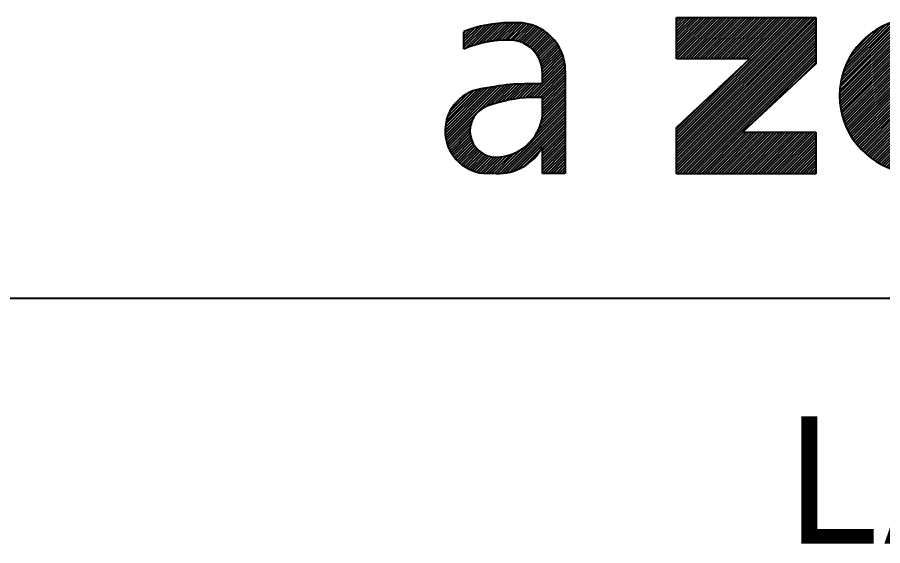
# Model space of a CAD drawing. Extents: x -63 to 400, y -73 to 137.
# Drawn here: x 15.37 to 16.9, y 2.516 to 3.45 of the extents above; entities that cross this region are included whole.
import ezdxf
from ezdxf.enums import TextEntityAlignment as Align

# ---------------------------------------------------------------- set-up
doc = ezdxf.new("R2010")
doc.units = 0
doc.header["$MEASUREMENT"] = 0
doc.layers.add('1', color=7, linetype='Continuous')
doc.styles.get("Standard").update_dxf_attribs({"font": 'monotxt.shx'})

# ---------------------------------------------------------------- blocks, each defined once
blk = doc.blocks.new('*X19')
at = {"layer": '1', "color": 1, "linetype": 'Continuous'}
for p, q in [((-0.13968, 0.01871), (-0.00142, 0.15698)), ((-0.13968, 0.02154), (-0.00424, 0.15698)), ((-0.13968, 0.02437), (-0.00707, 0.15698)), ((-0.13968, 0.02719), (-0.0099, 0.15698)), ((-0.13968, 0.03002), (-0.01273, 0.15698)), ((-0.13968, 0.03285), (-0.01556, 0.15698)), ((-0.13968, 0.03568), (-0.01839, 0.15698)), ((-0.13968, 0.03851), (-0.02121, 0.15698)), ((-0.13968, 0.1177), (-0.10041, 0.15698)), ((-0.13968, 0.12053), (-0.10324, 0.15698)), ((-0.13968, 0.12336), (-0.10607, 0.15698)), ((-0.13968, 0.12619), (-0.1089, 0.15698)), ((-0.13968, 0.12902), (-0.11172, 0.15698)), ((-0.13968, 0.13185), (-0.11455, 0.15698)), ((-0.13968, 0.13467), (-0.11738, 0.15698)), ((-0.13968, 0.1375), (-0.12021, 0.15698)), ((-0.13968, 0.14033), (-0.12304, 0.15698)), ((-0.13968, 0.14316), (-0.12587, 0.15698)), ((-0.13968, 0.14599), (-0.12869, 0.15698)), ((-0.13968, 0.14882), (-0.13152, 0.15698)), ((-0.13968, 0.15165), (-0.13435, 0.15698)), ((-0.13968, 0.15447), (-0.13718, 0.15698)), ((-0.13968, 0.01588), (0.00114, 0.1567)), ((-0.13968, 0.01305), (0.00114, 0.15388)), ((-0.13968, 0.01022), (0.00114, 0.15105)), ((-0.13958, 0.11498), (-0.09758, 0.15698)), ((-0.13675, 0.11498), (-0.09475, 0.15698)), ((-0.13392, 0.11498), (-0.09192, 0.15698)), ((-0.1311, 0.11498), (-0.0891, 0.15698)), ((-0.12827, 0.11498), (-0.08627, 0.15698)), ((-0.12544, 0.11498), (-0.08344, 0.15698)), ((-0.12261, 0.11498), (-0.08061, 0.15698)), ((-0.11978, 0.11498), (-0.07778, 0.15698)), ((-0.11695, 0.11498), (-0.07495, 0.15698)), ((-0.11413, 0.11498), (-0.07213, 0.15698)), ((-0.1113, 0.11498), (-0.0693, 0.15698)), ((-0.10847, 0.11498), (-0.06647, 0.15698)), ((-0.10564, 0.11498), (-0.06364, 0.15698)), ((-0.10281, 0.11498), (-0.06081, 0.15698)), ((-0.09998, 0.11498), (-0.05798, 0.15698)), ((-0.09716, 0.11498), (-0.05516, 0.15698)), ((-0.09433, 0.11498), (-0.05233, 0.15698)), ((-0.0915, 0.11498), (-0.0495, 0.15698)), ((-0.08867, 0.11498), (-0.04667, 0.15698)), ((-0.08584, 0.11498), (-0.04384, 0.15698)), ((-0.08301, 0.11498), (-0.04101, 0.15698)), ((-0.08018, 0.11498), (-0.03818, 0.15698)), ((-0.07736, 0.11498), (-0.03536, 0.15698)), ((-0.07453, 0.11498), (-0.03253, 0.15698)), ((-0.0717, 0.11498), (-0.0297, 0.15698)), ((-0.06887, 0.11498), (-0.02687, 0.15698)), ((-0.06604, 0.11498), (-0.02404, 0.15698)), ((-0.13968, 0.0074), (0.00114, 0.14822)), ((-0.13968, 0.00457), (0.00114, 0.14539)), ((-0.13968, 0.00174), (0.00114, 0.14256)), ((-0.13968, -0.00109), (0.00114, 0.13973)), ((-0.13691, -0.00114), (0.00114, 0.13691)), ((-0.13408, -0.00114), (0.00114, 0.13408)), ((-0.13125, -0.00114), (0.00114, 0.13125)), ((-0.12842, -0.00114), (0.00114, 0.12842)), ((-0.12559, -0.00114), (0.00114, 0.12559)), ((-0.12276, -0.00114), (0.00114, 0.12276)), ((-0.11994, -0.00114), (0.00114, 0.11994)), ((-0.11711, -0.00114), (0.00114, 0.11711)), ((-0.0625, 0.05064), (0.00114, 0.11428)), ((-0.13968, 0.04134), (-0.07273, 0.10829)), ((-0.02007, 0.09024), (0.00114, 0.11145)), ((-0.13968, 0.04417), (-0.11516, 0.06869)), ((-0.11428, -0.00114), (-0.07228, 0.04086)), ((-0.11145, -0.00114), (-0.06945, 0.04086)), ((-0.10862, -0.00114), (-0.06662, 0.04086)), ((-0.10579, -0.00114), (-0.06379, 0.04086)), ((-0.10296, -0.00114), (-0.06096, 0.04086)), ((-0.10014, -0.00114), (-0.05814, 0.04086)), ((-0.09731, -0.00114), (-0.05531, 0.04086)), ((-0.09448, -0.00114), (-0.05248, 0.04086)), ((-0.09165, -0.00114), (-0.04965, 0.04086)), ((-0.08882, -0.00114), (-0.04682, 0.04086)), ((-0.08599, -0.00114), (-0.04399, 0.04086)), ((-0.08317, -0.00114), (-0.04117, 0.04086)), ((-0.08034, -0.00114), (-0.03834, 0.04086)), ((-0.07751, -0.00114), (-0.03551, 0.04086)), ((-0.07468, -0.00114), (-0.03268, 0.04086)), ((-0.07185, -0.00114), (-0.02985, 0.04086)), ((-0.06902, -0.00114), (-0.02702, 0.04086)), ((-0.06619, -0.00114), (-0.02419, 0.04086)), ((-0.06337, -0.00114), (-0.02137, 0.04086)), ((-0.06054, -0.00114), (-0.01854, 0.04086)), ((-0.05771, -0.00114), (-0.01571, 0.04086)), ((-0.05488, -0.00114), (-0.01288, 0.04086)), ((-0.05205, -0.00114), (-0.01005, 0.04086)), ((-0.04922, -0.00114), (-0.00722, 0.04086)), ((-0.0464, -0.00114), (-0.0044, 0.04086)), ((-0.04357, -0.00114), (-0.00157, 0.04086)), ((-0.04074, -0.00114), (0.00114, 0.04074)), ((-0.03791, -0.00114), (0.00114, 0.03791)), ((-0.03508, -0.00114), (0.00114, 0.03508)), ((-0.03225, -0.00114), (0.00114, 0.03225)), ((-0.02943, -0.00114), (0.00114, 0.02943)), ((-0.0266, -0.00114), (0.00114, 0.0266)), ((-0.02377, -0.00114), (0.00114, 0.02377)), ((-0.02094, -0.00114), (0.00114, 0.02094)), ((-0.01811, -0.00114), (0.00114, 0.01811)), ((-0.01528, -0.00114), (0.00114, 0.01528)), ((-0.01245, -0.00114), (0.00114, 0.01245)), ((-0.00963, -0.00114), (0.00114, 0.00963)), ((-0.0068, -0.00114), (0.00114, 0.0068)), ((-0.00397, -0.00114), (0.00114, 0.00397)), ((-0.00114, -0.00114), (0.00114, 0.00114))]:
    blk.add_line(p, q, dxfattribs=at)
blk = doc.blocks.new('*X20')
at = {"layer": '1', "color": 1, "linetype": 'Continuous'}
for p, q in [((-0.13668, 0.07263), (-0.05749, 0.15181)), ((-0.13664, 0.07549), (-0.06057, 0.15156)), ((-0.13661, 0.06987), (-0.05447, 0.15201)), ((-0.1365, 0.07846), (-0.0637, 0.15126)), ((-0.13645, 0.0672), (-0.05149, 0.15216)), ((-0.13623, 0.08156), (-0.06689, 0.1509)), ((-0.13621, 0.06461), (-0.04856, 0.15226)), ((-0.13589, 0.0621), (-0.04567, 0.15232)), ((-0.13581, 0.08481), (-0.07013, 0.15048)), ((-0.1355, 0.05966), (-0.04282, 0.15234)), ((-0.13522, 0.08823), (-0.07345, 0.15)), ((-0.13505, 0.05728), (-0.04002, 0.15232)), ((-0.13453, 0.05497), (-0.03725, 0.15226)), ((-0.13442, 0.09185), (-0.07698, 0.14929)), ((-0.13396, 0.05272), (-0.03452, 0.15216)), ((-0.13333, 0.05052), (-0.03182, 0.15203)), ((-0.13265, 0.04837), (-0.02916, 0.15186)), ((-0.13192, 0.04628), (-0.02653, 0.15166)), ((-0.13113, 0.04423), (-0.02393, 0.15143)), ((-0.13031, 0.04223), (-0.02136, 0.15117)), ((-0.12943, 0.04027), (-0.01883, 0.15088)), ((-0.12852, 0.03836), (-0.01632, 0.15056)), ((-0.05828, 0.10577), (-0.01384, 0.15021)), ((-0.05359, 0.10763), (-0.01139, 0.14983)), ((-0.04976, 0.10864), (-0.00896, 0.14943)), ((-0.04613, 0.10944), (-0.00656, 0.149)), ((-0.13336, 0.09574), (-0.08087, 0.14823)), ((-0.13195, 0.09998), (-0.08511, 0.14682)), ((-0.13006, 0.1047), (-0.08983, 0.14493)), ((-0.12738, 0.11021), (-0.09534, 0.14225)), ((-0.04266, 0.11007), (-0.00419, 0.14855)), ((-0.03933, 0.11057), (-0.00184, 0.14807)), ((-0.03613, 0.11095), (0.00049, 0.14757)), ((-0.03304, 0.11121), (0.00167, 0.14592)), ((-0.03004, 0.11138), (0.00167, 0.1431)), ((-0.02713, 0.11146), (0.00167, 0.14027)), ((-0.123, 0.11742), (-0.10255, 0.13787)), ((-0.0243, 0.11146), (0.00167, 0.13744)), ((-0.02155, 0.11139), (0.00167, 0.13461)), ((-0.01886, 0.11124), (0.00167, 0.13178)), ((-0.01624, 0.11104), (0.00167, 0.12895)), ((-0.01368, 0.11077), (0.00167, 0.12613)), ((-0.01118, 0.11044), (0.00167, 0.1233)), ((-0.00873, 0.11006), (0.00167, 0.12047)), ((-0.00633, 0.10963), (0.00167, 0.11764)), ((-0.00398, 0.10916), (0.00167, 0.11481)), ((-0.00168, 0.10863), (0.00167, 0.11198)), ((0.00058, 0.10806), (0.00167, 0.10916)), ((-0.12756, 0.03649), (-0.07154, 0.09251)), ((-0.12656, 0.03466), (-0.0734, 0.08782)), ((-0.12552, 0.03287), (-0.07426, 0.08413)), ((-0.12444, 0.03112), (-0.07463, 0.08094)), ((-0.12332, 0.02942), (-0.07481, 0.07793)), ((-0.12216, 0.02774), (-0.0749, 0.075)), ((-0.12097, 0.02611), (-0.07491, 0.07216)), ((-0.11974, 0.02451), (-0.07485, 0.0694)), ((-0.11847, 0.02295), (-0.07472, 0.06671)), ((-0.11716, 0.02143), (-0.07451, 0.06408)), ((-0.11582, 0.01994), (-0.07415, 0.06161)), ((-0.11444, 0.01849), (-0.07362, 0.05931)), ((-0.11303, 0.01708), (-0.07295, 0.05716)), ((-0.11158, 0.0157), (-0.07214, 0.05514)), ((-0.11009, 0.01436), (-0.07122, 0.05323)), ((-0.10857, 0.01305), (-0.07019, 0.05144)), ((-0.10701, 0.01178), (-0.06905, 0.04974)), ((-0.10542, 0.01055), (-0.06781, 0.04815)), ((-0.10378, 0.00935), (-0.06648, 0.04665)), ((-0.10211, 0.0082), (-0.06505, 0.04525)), ((-0.1004, 0.00708), (-0.06353, 0.04395)), ((-0.09866, 0.00599), (-0.06191, 0.04274)), ((-0.09687, 0.00495), (-0.06019, 0.04164)), ((-0.09504, 0.00395), (-0.05836, 0.04063)), ((-0.09317, 0.00299), (-0.05642, 0.03974)), ((-0.09126, 0.00208), (-0.05437, 0.03897)), ((-0.08931, 0.0012), (-0.05218, 0.03833)), ((-0.08731, 0.00037), (-0.04992, 0.03776)), ((-0.08526, -0.00041), (-0.04762, 0.03723)), ((-0.08317, -0.00114), (-0.04527, 0.03675)), ((-0.08102, -0.00183), (-0.04288, 0.03632)), ((-0.07882, -0.00246), (-0.04043, 0.03594)), ((-0.07657, -0.00303), (-0.03793, 0.03561)), ((-0.07423, -0.00352), (-0.03537, 0.03534)), ((-0.07177, -0.00389), (-0.03276, 0.03512)), ((-0.06929, -0.00424), (-0.03008, 0.03498)), ((-0.06167, -0.0051), (-0.0216, 0.03497)), ((-0.05907, -0.00533), (-0.01861, 0.03513)), ((-0.05644, -0.00552), (-0.01552, 0.03539)), ((-0.05377, -0.00569), (-0.01232, 0.03576)), ((-0.05107, -0.00582), (-0.00901, 0.03625)), ((-0.04833, -0.00591), (-0.00555, 0.03688)), ((-0.04556, -0.00596), (-0.00193, 0.03767)), ((-0.04275, -0.00598), (0.00167, 0.03844)), ((-0.0399, -0.00596), (0.00167, 0.03562)), ((-0.06678, -0.00456), (-0.02733, 0.0349)), ((-0.06424, -0.00484), (-0.0245, 0.03489)), ((-0.037, -0.00589), (0.00167, 0.03279)), ((-0.03407, -0.00578), (0.00167, 0.02996)), ((-0.03108, -0.00563), (0.00167, 0.02713)), ((-0.02805, -0.00542), (0.00167, 0.0243)), ((-0.02497, -0.00517), (0.00167, 0.02147)), ((-0.02183, -0.00486), (0.00167, 0.01865)), ((-0.01864, -0.0045), (0.00167, 0.01582)), ((-0.01539, -0.00407), (0.00167, 0.01299)), ((-0.01207, -0.00358), (0.00167, 0.01016)), ((-0.00868, -0.00302), (0.00167, 0.00733)), ((-0.00522, -0.00239), (0.00167, 0.0045)), ((-0.00167, -0.00167), (0.00167, 0.00167))]:
    blk.add_line(p, q, dxfattribs=at)
blk = doc.blocks.new('*X22')
at = {"layer": '1', "color": 5, "linetype": 'Continuous'}
for p, q in [((-0.10195, 0.12716), (-0.07959, 0.14952)), ((-0.10195, 0.12998), (-0.08318, 0.14875)), ((-0.10038, 0.1259), (-0.07612, 0.15015)), ((-0.09571, 0.12774), (-0.07278, 0.15067)), ((-0.09139, 0.12923), (-0.06953, 0.15109)), ((-0.08735, 0.13044), (-0.06638, 0.15141)), ((-0.08353, 0.13143), (-0.06331, 0.15165)), ((-0.07989, 0.13224), (-0.06033, 0.15181)), ((-0.07641, 0.1329), (-0.05741, 0.15189)), ((-0.07306, 0.13342), (-0.05456, 0.15191)), ((-0.06983, 0.13382), (-0.05173, 0.15191)), ((-0.0667, 0.13412), (-0.04891, 0.15191)), ((-0.06367, 0.13432), (-0.04611, 0.15188)), ((-0.06073, 0.13443), (-0.04345, 0.15171)), ((-0.05787, 0.13446), (-0.04092, 0.15141)), ((-0.05507, 0.13443), (-0.03851, 0.15099)), ((-0.05242, 0.13426), (-0.0362, 0.15048)), ((-0.04995, 0.1339), (-0.03398, 0.14987)), ((-0.04763, 0.13339), (-0.03185, 0.14917)), ((-0.10195, 0.13281), (-0.08692, 0.14784)), ((-0.10195, 0.13564), (-0.09084, 0.14675)), ((-0.10195, 0.13847), (-0.09495, 0.14546)), ((-0.10195, 0.1413), (-0.09932, 0.14392)), ((-0.04544, 0.13275), (-0.0298, 0.14839)), ((-0.04337, 0.13199), (-0.02782, 0.14754)), ((-0.04142, 0.13112), (-0.02591, 0.14662)), ((-0.03956, 0.13015), (-0.02407, 0.14563)), ((-0.0378, 0.12908), (-0.0223, 0.14458)), ((-0.03613, 0.12792), (-0.02059, 0.14346)), ((-0.03455, 0.12667), (-0.01894, 0.14228)), ((-0.03305, 0.12534), (-0.01736, 0.14103)), ((-0.03164, 0.12393), (-0.01583, 0.13973)), ((-0.03031, 0.12242), (-0.01436, 0.13837)), ((-0.02907, 0.12084), (-0.01295, 0.13696)), ((-0.02792, 0.11916), (-0.0116, 0.13548)), ((-0.02686, 0.11739), (-0.01031, 0.13394)), ((-0.02589, 0.11553), (-0.00907, 0.13235)), ((-0.02503, 0.11357), (-0.0079, 0.13069)), ((-0.02427, 0.11149), (-0.00679, 0.12897)), ((-0.02364, 0.1093), (-0.00574, 0.12719)), ((-0.02313, 0.10697), (-0.00476, 0.12534)), ((-0.02279, 0.10449), (-0.00385, 0.12343)), ((-0.02263, 0.10182), (-0.00301, 0.12144)), ((-0.02262, 0.099), (-0.00225, 0.11938)), ((-0.02262, 0.09618), (-0.00156, 0.11723)), ((-0.02262, 0.09335), (-0.00096, 0.115)), ((-0.03387, 0.07644), (-0.00006, 0.11025)), ((-0.03099, 0.07649), (0.00022, 0.1077)), ((-0.02815, 0.0765), (0.00037, 0.10503)), ((-0.02262, 0.09052), (-0.00046, 0.11268)), ((-0.02532, 0.0765), (0.00039, 0.10222)), ((-0.02262, 0.07638), (0.00039, 0.09939)), ((-0.02262, 0.07355), (0.00039, 0.09656)), ((-0.12064, 0.03775), (-0.07095, 0.08744)), ((-0.12028, 0.03528), (-0.06758, 0.08799)), ((-0.11981, 0.03293), (-0.06428, 0.08846)), ((-0.11922, 0.03068), (-0.06104, 0.08886)), ((-0.08014, 0.06693), (-0.05788, 0.0892)), ((-0.07574, 0.06851), (-0.05477, 0.08948)), ((-0.07154, 0.06988), (-0.05173, 0.08969)), ((-0.06745, 0.07114), (-0.04874, 0.08986)), ((-0.06356, 0.07221), (-0.0458, 0.08997)), ((-0.05982, 0.07312), (-0.0429, 0.09003)), ((-0.05622, 0.07389), (-0.04006, 0.09005)), ((-0.05275, 0.07453), (-0.03723, 0.09005)), ((-0.04938, 0.07507), (-0.0344, 0.09005)), ((-0.04611, 0.07551), (-0.03157, 0.09005)), ((-0.04294, 0.07586), (-0.02874, 0.09005)), ((-0.03984, 0.07612), (-0.02592, 0.09005)), ((-0.03682, 0.07632), (-0.02309, 0.09005)), ((-0.02262, 0.07072), (0.00039, 0.09373)), ((-0.02262, 0.06789), (0.00039, 0.0909)), ((-0.02262, 0.06506), (0.00039, 0.08807)), ((-0.12092, 0.04313), (-0.07773, 0.08632)), ((-0.12086, 0.04036), (-0.07434, 0.08688)), ((-0.12078, 0.04609), (-0.08112, 0.08575)), ((-0.12041, 0.0493), (-0.08452, 0.08519)), ((-0.1197, 0.05283), (-0.08805, 0.08448)), ((-0.11851, 0.05685), (-0.09207, 0.0833)), ((-0.11647, 0.06172), (-0.09694, 0.08125)), ((-0.02281, 0.05639), (0.00039, 0.07959)), ((-0.02262, 0.06223), (0.00039, 0.08525)), ((-0.02262, 0.05941), (0.00039, 0.08242)), ((-0.11155, 0.06947), (-0.10469, 0.07633)), ((-0.02642, 0.04429), (0.00039, 0.0711)), ((-0.02462, 0.04892), (0.00039, 0.07393)), ((-0.02351, 0.05286), (0.00039, 0.07676)), ((-0.06544, -0.00039), (0.00039, 0.06545)), ((-0.0624, -0.00017), (0.00039, 0.06262)), ((-0.02976, 0.03812), (0.00039, 0.06828)), ((-0.11854, 0.02854), (-0.09372, 0.05336)), ((-0.05913, 0.00026), (0.00039, 0.05979)), ((-0.05558, 0.00099), (0.00039, 0.05696)), ((-0.05163, 0.00211), (0.00039, 0.05413)), ((-0.11777, 0.02648), (-0.09519, 0.04906)), ((-0.11691, 0.02451), (-0.09581, 0.04561)), ((-0.04706, 0.00385), (0.00039, 0.05131)), ((-0.02262, 0.02546), (0.00039, 0.04848)), ((-0.02262, 0.02264), (0.00039, 0.04565)), ((-0.11597, 0.02262), (-0.09597, 0.04262)), ((-0.11496, 0.0208), (-0.09583, 0.03993)), ((-0.11388, 0.01906), (-0.09546, 0.03747)), ((-0.11272, 0.01738), (-0.09491, 0.0352)), ((-0.02262, 0.01981), (0.00039, 0.04282)), ((-0.02262, 0.01698), (0.00039, 0.03999)), ((-0.02262, 0.01415), (0.00039, 0.03716)), ((-0.1115, 0.01578), (-0.09419, 0.03309)), ((-0.11021, 0.01424), (-0.09333, 0.03112)), ((-0.10886, 0.01277), (-0.09235, 0.02927)), ((-0.10743, 0.01136), (-0.09125, 0.02754)), ((-0.02262, 0.01132), (0.00039, 0.03433)), ((-0.02262, 0.00849), (0.00039, 0.03151)), ((-0.02262, 0.00567), (0.00039, 0.02868)), ((-0.10595, 0.01002), (-0.09004, 0.02593)), ((-0.10439, 0.00874), (-0.08872, 0.02442)), ((-0.10277, 0.00754), (-0.08729, 0.02302)), ((-0.10108, 0.0064), (-0.08575, 0.02173)), ((-0.09932, 0.00533), (-0.08411, 0.02054)), ((-0.09749, 0.00434), (-0.08235, 0.01947)), ((-0.09558, 0.00342), (-0.08047, 0.01852)), ((-0.09359, 0.00258), (-0.07846, 0.0177)), ((-0.07393, -0.00039), (-0.05501, 0.01853)), ((-0.0711, -0.00039), (-0.05039, 0.02032)), ((-0.06831, -0.00042), (-0.04422, 0.02367)), ((-0.04119, 0.00689), (-0.02386, 0.02422)), ((-0.02262, 0.00284), (0.00039, 0.02585)), ((-0.02262, 0.00001), (0.00039, 0.02302)), ((-0.02019, -0.00039), (0.00039, 0.02019)), ((-0.09151, 0.00182), (-0.07631, 0.01703)), ((-0.08935, 0.00116), (-0.07399, 0.01651)), ((-0.08708, 0.0006), (-0.07148, 0.0162)), ((-0.0847, 0.00015), (-0.06872, 0.01613)), ((-0.0822, -0.00018), (-0.06572, 0.01631)), ((-0.07956, -0.00036), (-0.06249, 0.01671)), ((-0.07676, -0.00039), (-0.05896, 0.01741)), ((-0.01736, -0.00039), (0.00039, 0.01736)), ((-0.01454, -0.00039), (0.00039, 0.01454)), ((-0.01171, -0.00039), (0.00039, 0.01171)), ((-0.00888, -0.00039), (0.00039, 0.00888)), ((-0.00605, -0.00039), (0.00039, 0.00605)), ((-0.00322, -0.00039), (0.00039, 0.00322)), ((-0.00039, -0.00039), (0.00039, 0.00039))]:
    blk.add_line(p, q, dxfattribs=at)

msp = doc.modelspace()

# ---------------------------------------------------------------- linework, layer by layer
at = {"layer": '1', "color": 1, "linetype": 'Continuous'}
for p, q in [((16.5352, 3.3768), (16.5352, 3.4503)), ((16.5352, 3.4503), (16.7816, 3.4503)), ((16.7816, 3.4503), (16.7816, 3.3681)), ((16.6649, 3.3768), (16.5352, 3.3768)), ((16.6649, 3.3768), (16.5352, 3.2557)), ((16.7816, 3.3681), (16.6519, 3.2471)), ((16.5352, 3.1736), (16.5352, 3.2557)), ((16.6519, 3.2471), (16.7816, 3.2471)), ((16.7816, 3.2471), (16.7816, 3.1736)), ((16.7816, 3.1736), (16.5352, 3.1736))]:
    msp.add_line(p, q, dxfattribs=at)
at = {"layer": '1', "color": 5, "linetype": 'Continuous'}
for p, q in [((16.254, 3.4408), (16.2399, 3.4408)), ((16.1594, 3.3941), (16.1594, 3.425)), ((16.2982, 3.3325), (16.2982, 3.3519)), ((16.3385, 3.3563), (16.3385, 3.1743)), ((16.2155, 3.3283), (16.1892, 3.3239)), ((16.2982, 3.3325), (16.2671, 3.3325)), ((16.2982, 3.3088), (16.2856, 3.3088)), ((16.2982, 3.2759), (16.2982, 3.3088)), ((16.2123, 3.2972), (16.2018, 3.2938)), ((16.2982, 3.1743), (16.2982, 3.2212)), ((16.2163, 3.1743), (16.2015, 3.1743)), ((16.3385, 3.1743), (16.2982, 3.1743)), ((14.4702, 2.954), (21.5, 2.954))]:
    msp.add_line(p, q, dxfattribs=at)
at = {"layer": '1', "color": 1, "linetype": 'Continuous'}
msp.add_arc((16.9604, 3.3119), 0.1371, 102.2361, 257.7639, dxfattribs=at)
at = {"layer": '1', "color": 5, "linetype": 'Continuous'}
for centre, radius, start, end in [((16.2414, 3.2194), 0.2214, 90.3921, 111.7538), ((16.254, 3.3563), 0.0845, 0, 90), ((16.2363, 3.2192), 0.1911, 88.9233, 113.7479), ((16.2399, 3.3519), 0.0583, 0, 90), ((16.2015, 3.2496), 0.0753, 99.4246, 270), ((16.2671, 3.0175), 0.315, 90, 99.4246), ((16.2856, 3.0726), 0.2362, 90, 108.0793), ((16.2163, 3.2496), 0.0464, 108.0793, 270), ((16.2153, 3.2868), 0.0836, 270.6589, 352.5539), ((16.2196, 3.2634), 0.0892, 267.8339, 331.7328)]:
    msp.add_arc(centre, radius, start, end, dxfattribs=at)

# ---------------------------------------------------------------- block references
at = {"layer": '1', "xscale": 1.75, "yscale": 1.75, "zscale": 1.75}
for name, p in [('*X19', (16.7796, 3.1756)), ('*X20', (17.0624, 3.1839)), ('*X22', (16.3378, 3.175))]:
    msp.add_blockref(name, p, dxfattribs=at)

# ---------------------------------------------------------------- texts
at = {"layer": '1', "color": 5, "linetype": 'Continuous', "width": 0.933182}
msp.add_text('LARGE COMMERCIAL', height=0.22541, dxfattribs=at).set_placement((18.1769, 2.5193), align=Align.CENTER)

doc.saveas('drawing.dxf')
